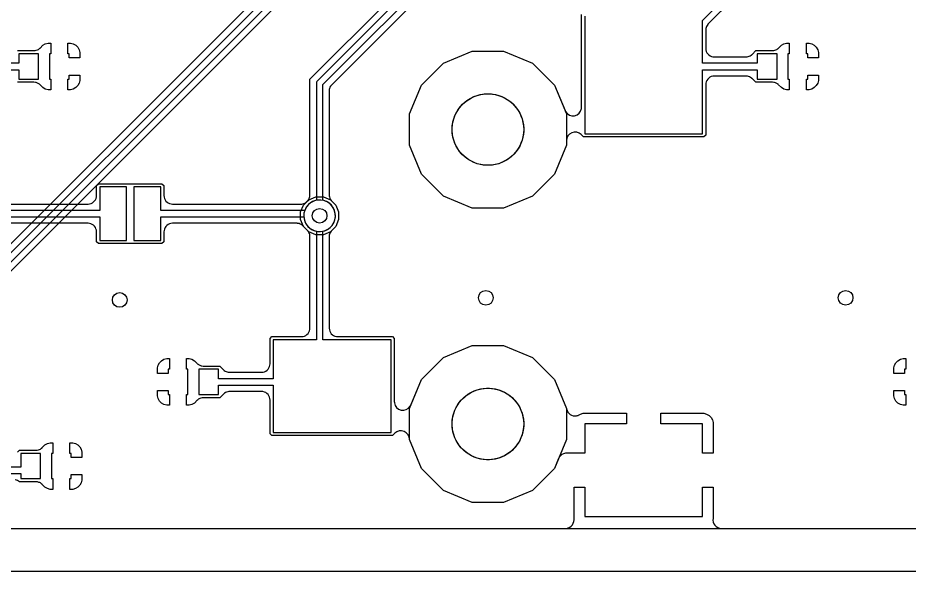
# Model space of a CAD drawing. Header units: millimetres. Extents: x 0 to 70, y 0 to 70.
# Drawn here: x 23.83 to 45.01, y 0 to 13.16 of the extents above; entities that cross this region are included whole.
import ezdxf

# ---------------------------------------------------------------- set-up
doc = ezdxf.new("R2010")
doc.units = ezdxf.units.MM

msp = doc.modelspace()

# ---------------------------------------------------------------- linework, layer by layer
at = {"layer": '16_copper'}
for points in [[(21.573, 3.931, 0.817366), (21.576, 4.668), (21.576, 5.268), (39.544, 23.236), (39.584, 23.213, 1), (39.916, 23.887), (39.871, 23.906, 0.713595), (39.436, 23.344), (21.446, 5.354), (21.441, 5.347), (21.436, 5.341, 0.087651), (21.426, 5.316), (21.425, 5.309), (21.424, 5.3), (21.424, 4.668), (21.379, 4.656, 0.876973), (21.525, 3.925)], [(31.073, 8.081, 0.817366), (31.076, 8.818), (31.076, 11.568), (36.694, 17.186), (36.734, 17.163, 1), (37.066, 17.837), (37.021, 17.856, 0.713595), (36.586, 17.294), (30.946, 11.654), (30.941, 11.647), (30.936, 11.641, 0.087651), (30.926, 11.616), (30.925, 11.609), (30.924, 11.6), (30.924, 8.818), (30.879, 8.806, 0.876973), (31.025, 8.075)]]:
    msp.add_lwpolyline(points, format="xyb", close=True, dxfattribs=at)
for points in [[(21.271, 5.395), (39.239, 23.363)], [(39.563, 23.039), (21.788, 5.265)], [(5.305, 1.016), (64.695, 1.016)]]:
    msp.add_lwpolyline(points, dxfattribs=at)
msp.add_lwpolyline([(36.713, 16.989), (31.288, 11.565), (31.282, 11.557), (31.274, 11.55, 0.132344), (31.231, 11.453), (31.231, 11.445, 0.018059), (31.229, 11.43), (31.229, 11.421), (31.229, 8.944), (31.229, 8.934), (31.23, 8.923, 0.132342), (31.267, 8.825), (31.273, 8.818), (31.277, 8.812), (31.28, 8.809), (31.281, 8.808), (31.283, 8.806), (31.288, 8.8), (31.383, 8.706), (31.451, 8.54), (31.451, 8.36), (31.383, 8.194), (31.256, 8.067), (31.09, 7.999), (30.91, 7.999), (30.744, 8.067), (30.617, 8.194), (30.549, 8.36), (30.549, 8.54), (30.617, 8.706), (30.712, 8.8), (30.718, 8.807), (30.722, 8.811), (30.722, 8.811), (30.725, 8.815, 0.132344), (30.769, 8.911), (30.769, 8.92, 0.018059), (30.771, 8.934), (30.771, 8.944), (30.771, 11.695), (36.389, 17.313)], format="xyb", dxfattribs=at)
for points in [[(34.629, 8.634), (33.943, 8.918), (33.418, 9.443), (33.134, 10.129), (33.134, 10.871), (33.418, 11.557), (33.943, 12.082), (34.629, 12.366), (35.371, 12.366), (36.057, 12.082), (36.582, 11.557), (36.866, 10.871), (36.866, 10.129), (36.582, 9.443), (36.057, 8.918), (35.371, 8.634)], [(34.629, 1.634), (33.943, 1.918), (33.418, 2.443), (33.134, 3.129), (33.134, 3.871), (33.418, 4.557), (33.943, 5.082), (34.629, 5.366), (35.371, 5.366), (36.057, 5.082), (36.582, 4.557), (36.866, 3.871), (36.866, 3.129), (36.582, 2.443), (36.057, 1.918), (35.371, 1.634)]]:
    msp.add_lwpolyline(points, close=True, dxfattribs=at)
at = {"layer": '1_copper'}
for points in [[(37.3, 13.2), (37.3, 10.4), (40.1, 10.4), (40.1, 11.924), (41.4, 11.924), (41.4, 11.7), (41.87, 11.7), (41.87, 12.3), (41.4, 12.3), (41.4, 12.076), (40.1, 12.076), (40.1, 13.092), (41.432, 14.424)], [(22.6, 11.924), (23.85, 11.924), (23.85, 11.7), (24.32, 11.7), (24.32, 12.3), (23.85, 12.3), (23.85, 12.076), (22.6, 12.076)], [(18.432, 8.424), (25.776, 8.424), (25.776, 7.865), (26.411, 7.865), (26.411, 9.135), (25.776, 9.135), (25.776, 8.576), (18.4, 8.576)]]:
    msp.add_lwpolyline(points, dxfattribs=at)
for points in [[(41.435, 14.212), (40.236, 13.012), (40.229, 13.005), (40.222, 12.997, 0.132344), (40.179, 12.901), (40.178, 12.893, 0.018059), (40.177, 12.878), (40.176, 12.869), (40.176, 12.432), (40.176, 12.431), (40.176, 12.43, 0.366019), (40.347, 12.231), (40.379, 12.229), (41.137, 12.229), (41.147, 12.229), (41.157, 12.23, 0.132341), (41.256, 12.267), (41.262, 12.273, 0.018026), (41.273, 12.282), (41.28, 12.288), (41.368, 12.376), (41.763, 12.376), (41.765, 12.376), (41.766, 12.376, 0.131644), (41.867, 12.405), (41.881, 12.415), (41.882, 12.415), (41.883, 12.416), (41.884, 12.417), (41.895, 12.424, 0.002867), (41.896, 12.426), (41.905, 12.434), (41.908, 12.437), (41.974, 12.503), (42.032, 12.537), (42.097, 12.554), (42.162, 12.554), (42.162, 12.3), (42.13, 12.3), (42.13, 11.7), (42.162, 11.7), (42.162, 11.446), (42.097, 11.446), (42.032, 11.463), (41.974, 11.497), (41.908, 11.563), (41.904, 11.566), (41.894, 11.576, 0.002873), (41.892, 11.578), (41.881, 11.585), (41.881, 11.586, 0.003165), (41.878, 11.587), (41.865, 11.597, 0.090842), (41.796, 11.621), (41.763, 11.624), (41.368, 11.624), (41.28, 11.712), (41.273, 11.718), (41.265, 11.725, 0.132344), (41.169, 11.769), (41.161, 11.769, 0.018067), (41.146, 11.771), (41.137, 11.771), (40.379, 11.771), (40.379, 11.771), (40.378, 11.771, 0.366019), (40.179, 11.6), (40.176, 11.568), (40.176, 10.368), (40.132, 10.324), (37.268, 10.324), (37.213, 10.379, 0.668187), (36.866, 10.236), (36.866, 10.129), (36.582, 9.443), (36.057, 8.918), (35.371, 8.634), (34.629, 8.634), (33.943, 8.918), (33.418, 9.443), (33.134, 10.129), (33.134, 10.871), (33.418, 11.557), (33.943, 12.082), (34.629, 12.366), (35.371, 12.366), (36.057, 12.082), (36.582, 11.557), (36.833, 10.951), (36.839, 10.939), (36.845, 10.927, 0.70493), (37.221, 10.997), (37.222, 11.001), (37.222, 11.005), (37.223, 11.015), (37.224, 11.029), (37.224, 13.232)], [(23.818, 12.376), (24.213, 12.376), (24.215, 12.376), (24.216, 12.376, 0.131644), (24.317, 12.405), (24.331, 12.415), (24.332, 12.415), (24.333, 12.416), (24.334, 12.417), (24.345, 12.424, 0.002867), (24.346, 12.426), (24.355, 12.434), (24.358, 12.437), (24.424, 12.503), (24.482, 12.537), (24.547, 12.554), (24.612, 12.554), (24.612, 12.3), (24.58, 12.3), (24.58, 11.7), (24.612, 11.7), (24.612, 11.446), (24.547, 11.446), (24.482, 11.463), (24.424, 11.497), (24.358, 11.563), (24.354, 11.566), (24.344, 11.576, 0.002873), (24.342, 11.578), (24.331, 11.585), (24.331, 11.586, 0.003165), (24.328, 11.587), (24.315, 11.597, 0.090842), (24.246, 11.621), (24.213, 11.624), (23.818, 11.624)], [(18.858, 8.729), (25.497, 8.729), (25.498, 8.729), (25.498, 8.729, 0.366019), (25.697, 8.9), (25.7, 8.932), (25.7, 9.167), (25.745, 9.211), (27.255, 9.211), (27.3, 9.167), (27.3, 8.932), (27.3, 8.931), (27.3, 8.93, 0.366019), (27.471, 8.731), (27.503, 8.729), (30.556, 8.729), (30.566, 8.729), (30.577, 8.73, 0.13234), (30.675, 8.767), (30.682, 8.773, 0.018032), (30.693, 8.782), (30.7, 8.788), (30.744, 8.833), (30.91, 8.901), (31.09, 8.901), (31.256, 8.833), (31.383, 8.706), (31.451, 8.54), (31.451, 8.36), (31.383, 8.194), (31.288, 8.1), (31.282, 8.092), (31.274, 8.085, 0.132344), (31.231, 7.989), (31.231, 7.98, 0.018059), (31.229, 7.966), (31.229, 7.956), (31.229, 5.779), (31.229, 5.779), (31.229, 5.778, 0.366019), (31.4, 5.579), (31.432, 5.576), (32.732, 5.576), (32.776, 5.532), (32.776, 4.029), (32.777, 4.015), (32.778, 4.002, 0.704923), (33.152, 3.922), (33.154, 3.926), (33.157, 3.93), (33.161, 3.939), (33.167, 3.951), (33.418, 4.557), (33.943, 5.082), (34.629, 5.366), (35.371, 5.366), (36.057, 5.082), (36.582, 4.557), (36.869, 3.865), (36.869, 3.859, 0.418195), (37.107, 3.695), (37.124, 3.7), (37.141, 3.704, 0.036854), (37.171, 3.719), (37.202, 3.737), (37.267, 3.754), (38.294, 3.754), (38.294, 3.5), (37.3, 3.5), (37.3, 2.806), (36.868, 2.806), (36.854, 2.805), (36.84, 2.804, 0.222878), (36.695, 2.71), (36.694, 2.707), (36.692, 2.704), (36.687, 2.694), (36.68, 2.681), (36.582, 2.443), (36.057, 1.918), (35.371, 1.634), (34.629, 1.634), (33.943, 1.918), (33.418, 2.443), (33.134, 3.129), (33.134, 3.136, 0.668187), (32.787, 3.279), (32.732, 3.224), (29.868, 3.224), (29.824, 3.268), (29.824, 4.068), (29.824, 4.069), (29.824, 4.07, 0.366019), (29.653, 4.269), (29.621, 4.271), (28.863, 4.271), (28.853, 4.271), (28.843, 4.27, 0.132342), (28.744, 4.233), (28.738, 4.227), (28.732, 4.223), (28.728, 4.219), (28.728, 4.219), (28.727, 4.218), (28.72, 4.212), (28.632, 4.124), (28.237, 4.124), (28.235, 4.124), (28.234, 4.124, 0.131644), (28.133, 4.095), (28.119, 4.085), (28.118, 4.085), (28.117, 4.084), (28.116, 4.083), (28.105, 4.076, 0.002867), (28.104, 4.074), (28.095, 4.066), (28.092, 4.063), (28.026, 3.997), (27.968, 3.963), (27.903, 3.946), (27.838, 3.946), (27.838, 4.2), (27.87, 4.2), (27.87, 4.8), (27.838, 4.8), (27.838, 5.054), (27.903, 5.054), (27.968, 5.037), (28.026, 5.003), (28.092, 4.937), (28.096, 4.934), (28.106, 4.924, 0.002873), (28.108, 4.922), (28.119, 4.915), (28.119, 4.914, 0.003165), (28.122, 4.913), (28.135, 4.903, 0.090842), (28.204, 4.879), (28.237, 4.876), (28.632, 4.876), (28.72, 4.788), (28.727, 4.782), (28.735, 4.775, 0.132344), (28.831, 4.731), (28.839, 4.731, 0.018059), (28.854, 4.729), (28.863, 4.729), (29.621, 4.729), (29.621, 4.729), (29.622, 4.729, 0.366019), (29.821, 4.9), (29.824, 4.932), (29.824, 5.532), (29.868, 5.576), (30.568, 5.576), (30.569, 5.576), (30.57, 5.576, 0.366019), (30.769, 5.747), (30.771, 5.779), (30.771, 7.956), (30.771, 7.966), (30.77, 7.977, 0.132341), (30.733, 8.075), (30.727, 8.082, 0.018013), (30.718, 8.093), (30.712, 8.1), (30.6, 8.212), (30.592, 8.218), (30.585, 8.225, 0.132344), (30.489, 8.269), (30.48, 8.269, 0.018059), (30.466, 8.271), (30.456, 8.271), (27.503, 8.271), (27.502, 8.271), (27.502, 8.271, 0.366019), (27.303, 8.1), (27.3, 8.068), (27.3, 7.833), (27.255, 7.789), (25.745, 7.789), (25.7, 7.833), (25.7, 8.068), (25.7, 8.069), (25.7, 8.07, 0.366019), (25.529, 8.269), (25.497, 8.271), (18.579, 8.271)], [(23.824, 2.832), (23.868, 2.876), (24.263, 2.876), (24.265, 2.876), (24.266, 2.876, 0.131644), (24.367, 2.905), (24.381, 2.915), (24.382, 2.915), (24.383, 2.916), (24.384, 2.917), (24.395, 2.924, 0.002867), (24.396, 2.926), (24.405, 2.934), (24.408, 2.937), (24.474, 3.003), (24.532, 3.037), (24.597, 3.054), (24.662, 3.054), (24.662, 2.8), (24.63, 2.8), (24.63, 2.2), (24.662, 2.2), (24.662, 1.946), (24.597, 1.946), (24.532, 1.963), (24.474, 1.997), (24.408, 2.063), (24.404, 2.066), (24.394, 2.076, 0.002873), (24.392, 2.078), (24.381, 2.085), (24.381, 2.086, 0.003165), (24.378, 2.087), (24.365, 2.097, 0.090842), (24.296, 2.121), (24.263, 2.124), (23.867, 2.124), (23.865, 2.125, 0.132344), (23.769, 2.169)], [(22.879, 1.016), (36.848, 1.016), (36.858, 1.017), (36.868, 1.017, 0.415526), (37.046, 1.263), (37.046, 1.264), (37.046, 1.994), (37.3, 1.994), (37.3, 1.3), (40.1, 1.3), (40.1, 1.994), (40.354, 1.994), (40.354, 1.264), (40.354, 1.262), (40.351, 1.253, 0.45116), (40.543, 1.017), (40.552, 1.016), (54.348, 1.016)]]:
    msp.add_lwpolyline(points, format="xyb", dxfattribs=at)
for points in [[(25.05, 12.203), (25.05, 12.3), (25.018, 12.3), (25.018, 12.554), (25.083, 12.554), (25.148, 12.537), (25.206, 12.503), (25.253, 12.456), (25.287, 12.398), (25.304, 12.333), (25.304, 12.203)], [(42.6, 12.203), (42.6, 12.3), (42.568, 12.3), (42.568, 12.554), (42.633, 12.554), (42.698, 12.537), (42.756, 12.503), (42.803, 12.456), (42.837, 12.398), (42.854, 12.333), (42.854, 12.203)], [(25.018, 11.446), (25.018, 11.7), (25.05, 11.7), (25.05, 11.797), (25.304, 11.797), (25.304, 11.667), (25.287, 11.602), (25.253, 11.544), (25.206, 11.497), (25.148, 11.463), (25.083, 11.446)], [(42.568, 11.446), (42.568, 11.7), (42.6, 11.7), (42.6, 11.797), (42.854, 11.797), (42.854, 11.667), (42.837, 11.602), (42.803, 11.544), (42.756, 11.497), (42.698, 11.463), (42.633, 11.446)], [(27.146, 4.703), (27.146, 4.833), (27.163, 4.898), (27.197, 4.956), (27.244, 5.003), (27.302, 5.037), (27.367, 5.054), (27.432, 5.054), (27.432, 4.8), (27.4, 4.8), (27.4, 4.703)], [(44.646, 4.703), (44.646, 4.833), (44.663, 4.898), (44.697, 4.956), (44.744, 5.003), (44.802, 5.037), (44.867, 5.054), (44.932, 5.054), (44.932, 4.8), (44.9, 4.8), (44.9, 4.703)], [(27.367, 3.946), (27.302, 3.963), (27.244, 3.997), (27.197, 4.044), (27.163, 4.102), (27.146, 4.167), (27.146, 4.297), (27.4, 4.297), (27.4, 4.2), (27.432, 4.2), (27.432, 3.946)], [(44.867, 3.946), (44.802, 3.963), (44.744, 3.997), (44.697, 4.044), (44.663, 4.102), (44.646, 4.167), (44.646, 4.297), (44.9, 4.297), (44.9, 4.2), (44.932, 4.2), (44.932, 3.946)], [(40.1, 2.806), (40.1, 3.5), (39.106, 3.5), (39.106, 3.754), (40.133, 3.754), (40.198, 3.737), (40.256, 3.703), (40.303, 3.656), (40.337, 3.598), (40.354, 3.533), (40.354, 2.806)], [(25.1, 2.703), (25.1, 2.8), (25.068, 2.8), (25.068, 3.054), (25.133, 3.054), (25.198, 3.037), (25.256, 3.003), (25.303, 2.956), (25.337, 2.898), (25.354, 2.833), (25.354, 2.703)], [(25.068, 1.946), (25.068, 2.2), (25.1, 2.2), (25.1, 2.297), (25.354, 2.297), (25.354, 2.167), (25.337, 2.102), (25.303, 2.044), (25.256, 1.997), (25.198, 1.963), (25.133, 1.946)]]:
    msp.add_lwpolyline(points, close=True, dxfattribs=at)
for points in [[(32.7, 5.5), (31.076, 5.5), (31.076, 8.082), (31.121, 8.094, 1), (30.879, 8.806), (30.834, 8.787, 0.165099), (30.663, 8.616), (30.646, 8.576), (27.224, 8.576), (27.224, 9.135), (26.589, 9.135), (26.589, 7.865), (27.224, 7.865), (27.224, 8.424), (30.625, 8.424), (30.631, 8.377, 0.301183), (30.924, 8.082), (30.924, 5.5), (29.9, 5.5), (29.9, 4.576), (28.6, 4.576), (28.6, 4.8), (28.13, 4.8), (28.13, 4.2), (28.6, 4.2), (28.6, 4.424), (29.9, 4.424), (29.9, 3.3), (32.7, 3.3)], [(22.6, 2.324), (23.9, 2.324), (23.9, 2.2), (24.37, 2.2), (24.37, 2.8), (23.9, 2.8), (23.9, 2.476), (22.6, 2.476), (22.6, 3.5), (21.576, 3.5), (21.576, 3.932), (21.621, 3.944, 1), (21.379, 4.656), (21.334, 4.637, 0.713592), (21.424, 3.932), (21.424, 3.5), (19.8, 3.5), (19.8, 1.3), (22.6, 1.3)]]:
    msp.add_lwpolyline(points, format="xyb", close=True, dxfattribs=at)
at = {"layer": 'drills_NPTH'}
for centre in [(35, 10.5), (35, 3.5)]:
    msp.add_circle(centre, 0.85, dxfattribs=at)
at = {"layer": 'drills_via_1_16'}
for centre in [(31, 8.45), (26.25, 6.45), (34.95, 6.5), (43.5, 6.5)]:
    msp.add_circle(centre, 0.175, dxfattribs=at)
at = {"layer": 'holes'}
for points in [[(35.037, 11.35), (35.111, 11.344), (35.184, 11.331), (35.256, 11.311), (35.326, 11.286), (35.393, 11.255), (35.457, 11.218), (35.518, 11.175), (35.575, 11.127), (35.627, 11.075), (35.675, 11.018), (35.718, 10.957), (35.755, 10.893), (35.786, 10.826), (35.811, 10.756), (35.831, 10.684), (35.844, 10.611), (35.85, 10.537), (35.85, 10.463), (35.844, 10.389), (35.831, 10.316), (35.811, 10.244), (35.786, 10.174), (35.755, 10.107), (35.718, 10.043), (35.675, 9.982), (35.627, 9.925), (35.575, 9.873), (35.518, 9.825), (35.457, 9.782), (35.393, 9.745), (35.326, 9.714), (35.256, 9.689), (35.184, 9.669), (35.111, 9.656), (35.037, 9.65), (34.963, 9.65), (34.889, 9.656), (34.816, 9.669), (34.744, 9.689), (34.674, 9.714), (34.607, 9.745), (34.543, 9.782), (34.482, 9.825), (34.425, 9.873), (34.373, 9.925), (34.325, 9.982), (34.282, 10.043), (34.245, 10.107), (34.214, 10.174), (34.189, 10.244), (34.169, 10.316), (34.156, 10.389), (34.15, 10.463), (34.15, 10.537), (34.156, 10.611), (34.169, 10.684), (34.189, 10.756), (34.214, 10.826), (34.245, 10.893), (34.282, 10.957), (34.325, 11.018), (34.373, 11.075), (34.425, 11.127), (34.482, 11.175), (34.543, 11.218), (34.607, 11.255), (34.674, 11.286), (34.744, 11.311), (34.816, 11.331), (34.889, 11.344), (34.963, 11.35), (35.037, 11.35)], [(35.037, 4.35), (35.111, 4.344), (35.184, 4.331), (35.256, 4.311), (35.326, 4.286), (35.393, 4.255), (35.457, 4.218), (35.518, 4.175), (35.575, 4.127), (35.627, 4.075), (35.675, 4.018), (35.718, 3.957), (35.755, 3.893), (35.786, 3.826), (35.811, 3.756), (35.831, 3.684), (35.844, 3.611), (35.85, 3.537), (35.85, 3.463), (35.844, 3.389), (35.831, 3.316), (35.811, 3.244), (35.786, 3.174), (35.755, 3.107), (35.718, 3.043), (35.675, 2.982), (35.627, 2.925), (35.575, 2.873), (35.518, 2.825), (35.457, 2.782), (35.393, 2.745), (35.326, 2.714), (35.256, 2.689), (35.184, 2.669), (35.111, 2.656), (35.037, 2.65), (34.963, 2.65), (34.889, 2.656), (34.816, 2.669), (34.744, 2.689), (34.674, 2.714), (34.607, 2.745), (34.543, 2.782), (34.482, 2.825), (34.425, 2.873), (34.373, 2.925), (34.325, 2.982), (34.282, 3.043), (34.245, 3.107), (34.214, 3.174), (34.189, 3.244), (34.169, 3.316), (34.156, 3.389), (34.15, 3.463), (34.15, 3.537), (34.156, 3.611), (34.169, 3.684), (34.189, 3.756), (34.214, 3.826), (34.245, 3.893), (34.282, 3.957), (34.325, 4.018), (34.373, 4.075), (34.425, 4.127), (34.482, 4.175), (34.543, 4.218), (34.607, 4.255), (34.674, 4.286), (34.744, 4.311), (34.816, 4.331), (34.889, 4.344), (34.963, 4.35), (35.037, 4.35)]]:
    msp.add_lwpolyline(points, close=True, dxfattribs=at)
at = {"layer": 'outline'}
msp.add_lwpolyline([(0, 0), (70, 0), (70, 70), (0, 70), (0, 0)], close=True, dxfattribs=at)

doc.saveas('drawing.dxf')
